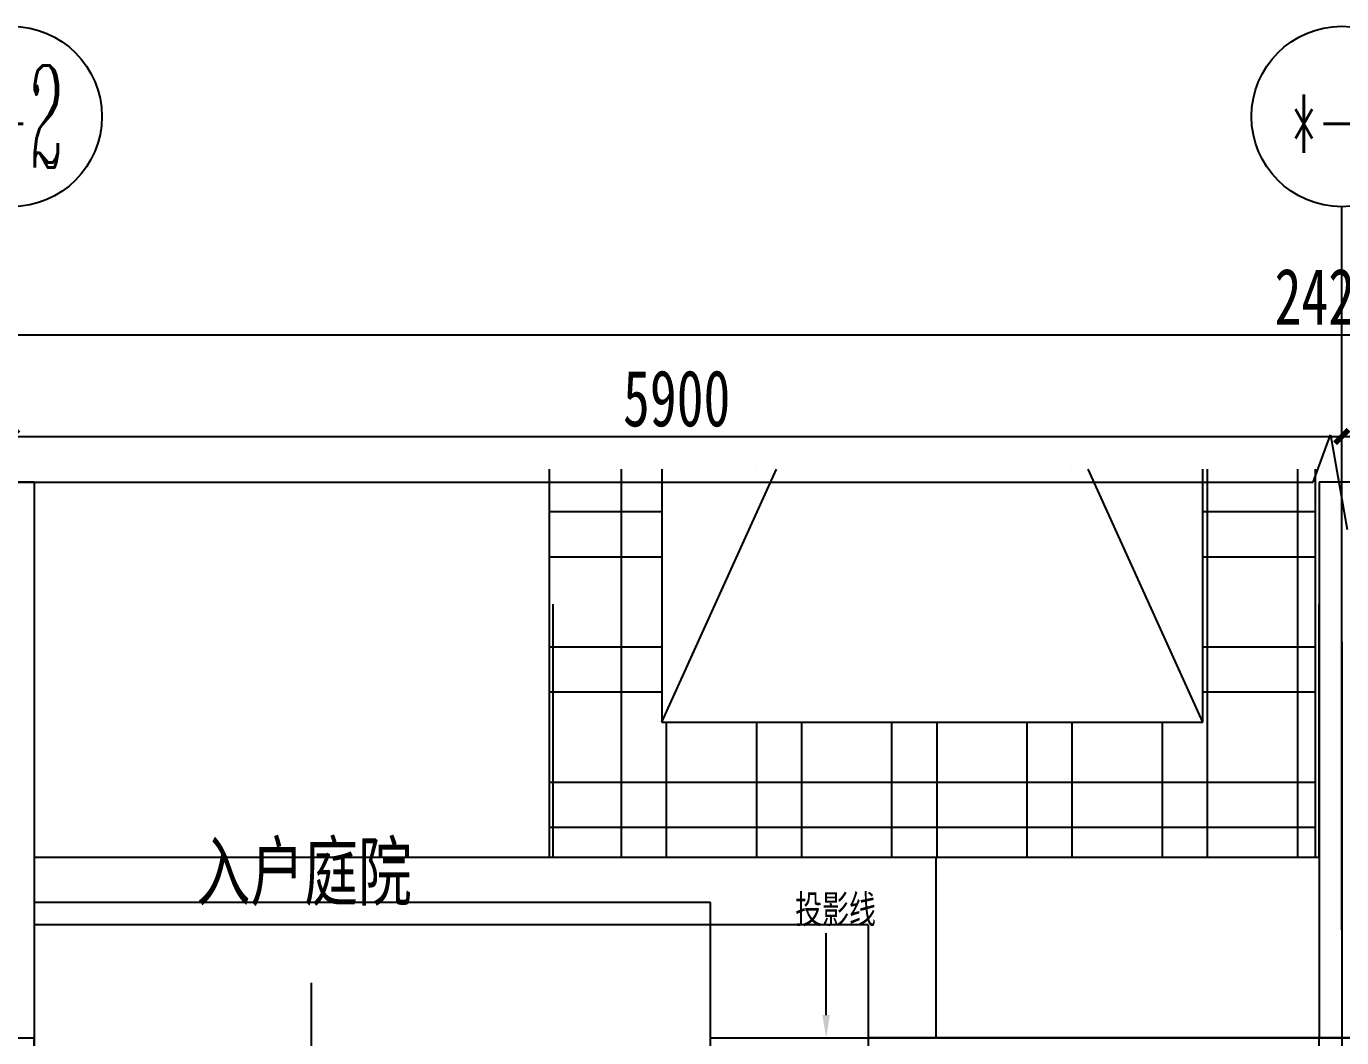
# Model space of a CAD drawing. Extents: x -255202 to 66368, y -6372500 to 603.
# Drawn here: x 23022 to 28857, y -3220753 to -3216267 of the extents above; entities that cross this region are included whole.
import ezdxf
from ezdxf.enums import TextEntityAlignment as Align

# ---------------------------------------------------------------- set-up
doc = ezdxf.new("R2010")
doc.units = 0
doc.header["$LTSCALE"] = 10
doc.header["$MEASUREMENT"] = 0
for name, color, linetype in [('A-DIM（轴号轴线尺寸）', 3, 'Continuous'), ('A-MARK（制图符号）', 8, 'Continuous'), ('A-门', 251, 'Continuous'), ('AXIS_TEXT', 7, 'Continuous'), ('CAR', 155, 'Continuous'), ('DIM【标注】', 149, 'Continuous'), ('L-立面填充1', 253, 'Continuous'), ('L~1Z$0$A-LIFT-strs（楼电梯）', 2, 'Continuous'), ('ROAD', 2, 'Continuous'), ('院墙', 53, 'Continuous')]:
    doc.layers.add(name, color=color, linetype=linetype)
doc.styles.add('_TCH_AXIS', font='COMPLEX', dxfattribs={"bigfont": 'GBCBIG'})
doc.styles.add('COMPLEX', font='COMPLEX')
doc.styles.add('L~1D$0$黑体', font='simhei.ttf')
doc.styles.add('L~1Z$0$黑体', font='simhei.ttf')
doc.styles.add('宋体', font='', dxfattribs={"width": 0.8})
doc.styles.add('样式222', font='', dxfattribs={"width": 0.7})
doc.styles.add('细黑体', font='', dxfattribs={"width": 0.7})
doc.styles.get('宋体').set_extended_font_data('STXihei')
doc.styles.get('样式222').set_extended_font_data('STXihei')
doc.styles.get('细黑体').set_extended_font_data('STXihei')
doc.dimstyles.new('DK-100', dxfattribs={"dimscale": 100, "dimtxt": 2.5, "dimasz": 0.6, "dimexe": 1, "dimexo": 1, "dimgap": 0.4, "dimtad": 1, "dimdec": 0, "dimrnd": 5, "dimdsep": 46, "dimtxsty": '样式222', "dimblk": 'ARCHTICK', "dimcen": 3, "dimdle": 0.4, "dimclrd": 149, "dimclre": 149, "dimclrt": 149, "dimadec": 0, "dimazin": 0, "dimtfac": 1, "dimtdec": 0, "dimtix": 1, "dimtmove": 2, "dimatfit": 3, "dimldrblk": 'ARCHTICK', "dimfxl": 3, "dimfxlon": 1, "dimtvp": 1, "dimtolj": 1, "dimtzin": 0, "dimarcsym": 0})

# ---------------------------------------------------------------- blocks, each defined once
blk = doc.blocks.new('_AXISO')
blk.add_circle((0, 0), 0.5)
at = {"layer": 'AXIS_TEXT', "style": 'COMPLEX', "width": 1.041667}
blk.add_attdef('A', text='', height=0.56, dxfattribs=at).set_placement((-0.25, -0.28), (0.25, -0.28), align=Align.FIT)
blk = doc.blocks.new('_ArchTick')
at = {"color": 0, "linetype": 'ByBlock', "const_width": 0.4}
blk.add_lwpolyline([(-0.5, -0.5), (0.5, 0.5)], dxfattribs=at)
blk = doc.blocks.new('*D623')
at = {"layer": 'Defpoints', "color": 0, "transparency": 16777216}
for p in [(54779.7, 5623.2), (30579.7, 4345.7), (54779.7, 4345.7)]:
    blk.add_point(p, dxfattribs=at)
at = {"layer": 'DIM【标注】', "color": 149, "lineweight": -2, "transparency": 16777216}
for p, q in [((30579.7, 5323.2), (30579.7, 5723.2)), ((54779.7, 5323.2), (54779.7, 5723.2)), ((30539.7, 5623.2), (54819.7, 5623.2))]:
    blk.add_line(p, q, dxfattribs=at)
at = {"layer": 'DIM【标注】', "color": 149, "lineweight": -2, "transparency": 16777216, "xscale": 60, "yscale": 60, "zscale": 60, "rotation": 180}
blk.add_blockref('_ArchTick', (30579.7, 5623.2), dxfattribs=at)
at = {"layer": 'DIM【标注】', "color": 149, "lineweight": -2, "transparency": 16777216, "xscale": 60, "yscale": 60, "zscale": 60}
blk.add_blockref('_ArchTick', (54779.7, 5623.2), dxfattribs=at)
at = {"layer": 'DIM【标注】', "color": 149, "transparency": 16777216, "insert": (42679.7, 5791.2), "char_height": 250, "attachment_point": 5, "style": '样式222'}
blk.add_mtext('\\A1;24200', dxfattribs=at)
blk = doc.blocks.new('*D625')
at = {"layer": 'Defpoints', "color": 0, "transparency": 16777216}
for p in [(42679.7, 5172.7), (36779.7, 4345.7), (42679.7, 4345.7)]:
    blk.add_point(p, dxfattribs=at)
at = {"layer": 'DIM【标注】', "color": 149, "lineweight": -2, "transparency": 16777216}
for p, q in [((36779.7, 4872.7), (36779.7, 5272.7)), ((42679.7, 4872.7), (42679.7, 5272.7)), ((36739.7, 5172.7), (42719.7, 5172.7))]:
    blk.add_line(p, q, dxfattribs=at)
at = {"layer": 'DIM【标注】', "color": 149, "lineweight": -2, "transparency": 16777216, "xscale": 60, "yscale": 60, "zscale": 60, "rotation": 180}
blk.add_blockref('_ArchTick', (36779.7, 5172.7), dxfattribs=at)
at = {"layer": 'DIM【标注】', "color": 149, "lineweight": -2, "transparency": 16777216, "xscale": 60, "yscale": 60, "zscale": 60}
blk.add_blockref('_ArchTick', (42679.7, 5172.7), dxfattribs=at)
at = {"layer": 'DIM【标注】', "color": 149, "transparency": 16777216, "insert": (39729.7, 5340.7), "char_height": 250, "attachment_point": 5, "style": '样式222'}
blk.add_mtext('\\A1;5900', dxfattribs=at)
blk = doc.blocks.new('*D626')
at = {"layer": 'Defpoints', "color": 0, "transparency": 16777216}
for p in [(48579.7, 5172.7), (42679.7, 4345.7), (48579.7, 4345.7)]:
    blk.add_point(p, dxfattribs=at)
at = {"layer": 'DIM【标注】', "color": 149, "lineweight": -2, "transparency": 16777216}
for p, q in [((42679.7, 4872.7), (42679.7, 5272.7)), ((48579.7, 4872.7), (48579.7, 5272.7)), ((42639.7, 5172.7), (48619.7, 5172.7))]:
    blk.add_line(p, q, dxfattribs=at)
at = {"layer": 'DIM【标注】', "color": 149, "lineweight": -2, "transparency": 16777216, "xscale": 60, "yscale": 60, "zscale": 60, "rotation": 180}
blk.add_blockref('_ArchTick', (42679.7, 5172.7), dxfattribs=at)
at = {"layer": 'DIM【标注】', "color": 149, "lineweight": -2, "transparency": 16777216, "xscale": 60, "yscale": 60, "zscale": 60}
blk.add_blockref('_ArchTick', (48579.7, 5172.7), dxfattribs=at)
at = {"layer": 'DIM【标注】', "color": 149, "transparency": 16777216, "insert": (45629.7, 5340.7), "char_height": 250, "attachment_point": 5, "style": '样式222'}
blk.add_mtext('\\A1;5900', dxfattribs=at)
blk = doc.blocks.new('ty')
at = {"layer": 'A-MARK（制图符号）', "color": 8}
for p, q in [((42553.2, 4970.1), (42629.6, 5180.1)), ((42629.6, 5180.1), (42703.7, 4760.1)), ((25465.7, 4970.1), (42553.2, 4970.1))]:
    blk.add_line(p, q, dxfattribs=at)
at = {"layer": 'A-门', "color": 8}
for p, q in [((42679.7, 2985.1), (42679.7, 6192)), ((36879.7, 4970.1), (36879.7, 2506.1)), ((42579.7, 4970.1), (42579.7, 2506.1)), ((42679.7, 4262.6), (42679.7, -13753.8)), ((40879.5, 3306.1), (40879.5, 2506.1)), ((39879.7, 3106.1), (36879.7, 3106.1)), ((36879.7, 3106.1), (36879.7, 1906.1)), ((39879.7, 1906.1), (39879.7, 3106.1)), ((40579.5, 3006.1), (36879.7, 3006.1)), ((40579.5, 3006.1), (40579.5, 2506.1)), ((40392.7, 2606.1), (40392.7, 2970.3)), ((38109.7, 2450.1), (38109.7, 2750.1)), ((38109.7, 2450.1), (38109.7, 2750.1)), ((36679.7, 2506.1), (36879.7, 2506.1)), ((36679.7, 2506.1), (36879.7, 2506.1)), ((36879.7, 406.1), (36879.7, 2506.1)), ((36879.7, 506.1), (36879.7, 2506.1)), ((39879.7, 1906.1), (39879.7, 2506.1)), ((39879.7, 2506.1), (42679.7, 2506.1)), ((42579.7, 2506.1), (40579.5, 2506.1)), ((40579.5, 2506.1), (40579.5, 506.1)), ((42679.5, 2506.1), (40579.5, 2506.1)), ((40579.5, 2506.1), (40579.5, 506.1)), ((42579.7, 406.1), (42579.7, 2506.1)), ((42779.7, 2506.1), (42579.7, 2506.1)), ((42579.7, 506.1), (42579.7, 2506.1)), ((42579.7, 2506.1), (42779.7, 2506.1)), ((45479.7, 2506.1), (42679.7, 2506.1))]:
    blk.add_line(p, q, dxfattribs=at)
blk.add_solid([(40409.4, 2606.1), (40392.7, 2506.1), (40376, 2606.1)], dxfattribs=at)
at = {"layer": 'CAR', "color": 8}
for p, q in [((39483.1, 5028), (39483.1, 4638.1)), ((39663.9, 3906.1), (40171.9, 5028)), ((39663.9, 5028), (39663.9, 3906.1)), ((39683.1, 5028), (39683.1, 5028)), ((40083.1, 5028), (40083.1, 5028)), ((40283.1, 5028), (40283.1, 5028)), ((41283.1, 5028), (41283.1, 5028)), ((41483.1, 5028), (41483.1, 5028)), ((42063.9, 3906.1), (41555.8, 5028)), ((41883.1, 5028), (41883.1, 5028)), ((42063.9, 3906.1), (42063.9, 5028)), ((42083.1, 5028), (42083.1, 3306.1)), ((42483.1, 5028), (42483.1, 4638.1)), ((39663.9, 4838.1), (39163.9, 4838.1)), ((42563.9, 4838.1), (42063.9, 4838.1)), ((39663.9, 4638.1), (39163.9, 4638.1)), ((39483.1, 4638.1), (39483.1, 4638.1)), ((39483.1, 4638.1), (39483.1, 4038.1)), ((42563.9, 4638.1), (42063.9, 4638.1)), ((42483.1, 4638.1), (42483.1, 4638.1)), ((42483.1, 4638.1), (42483.1, 4038.1)), ((39179.7, 4428.4), (39179.7, 3306.1)), ((42579.7, 3306.1), (42579.7, 4428.4)), ((39663.9, 4238.1), (39163.9, 4238.1)), ((42563.9, 4238.1), (42063.9, 4238.1)), ((39663.9, 4038.1), (39163.9, 4038.1)), ((39483.1, 4038.1), (39483.1, 4038.1)), ((39483.1, 4038.1), (39483.1, 3438.1)), ((42563.9, 4038.1), (42063.9, 4038.1)), ((42483.1, 4038.1), (42483.1, 4038.1)), ((42483.1, 4038.1), (42483.1, 3438.1)), ((39663.9, 3906.1), (42063.9, 3906.1)), ((39683.1, 3906.1), (39683.1, 3306.1)), ((40083.1, 3906.1), (40083.1, 3438.1)), ((40283.1, 3906.1), (40283.1, 3306.1)), ((40683.1, 3906.1), (40683.1, 3438.1)), ((40883.1, 3906.1), (40883.1, 3306.1)), ((41283.1, 3906.1), (41283.1, 3438.1)), ((41483.1, 3906.1), (41483.1, 3306.1)), ((41883.1, 3906.1), (41883.1, 3438.1)), ((42563.9, 3638.1), (39163.9, 3638.1)), ((42563.9, 3438.1), (39163.9, 3438.1)), ((39483.1, 3438.1), (39483.1, 3438.1)), ((39483.1, 3438.1), (39483.1, 3306.1)), ((40083.1, 3438.1), (40083.1, 3438.1)), ((40083.1, 3438.1), (40083.1, 3306.1)), ((40683.1, 3438.1), (40683.1, 3438.1)), ((40683.1, 3438.1), (40683.1, 3306.1)), ((41283.1, 3438.1), (41283.1, 3438.1)), ((41283.1, 3438.1), (41283.1, 3306.1)), ((41883.1, 3438.1), (41883.1, 3438.1)), ((41883.1, 3438.1), (41883.1, 3306.1)), ((42483.1, 3438.1), (42483.1, 3438.1)), ((42483.1, 3438.1), (42483.1, 3306.1)), ((39179.7, 3306.1), (42579.7, 3306.1))]:
    blk.add_line(p, q, dxfattribs=at)
at = {"layer": 'L~1Z$0$A-LIFT-strs（楼电梯）', "color": 8}
blk.add_line((36879.7, 3306.1), (40879.5, 3306.1), dxfattribs=at)
at = {"layer": 'ROAD', "color": 8, "linetype": 'ByBlock'}
for p, q in [((39163.9, 5028), (39163.9, 3306.1)), ((42563.9, 3306.1), (42563.9, 5028)), ((39163.9, 3306.1), (42563.9, 3306.1))]:
    blk.add_line(p, q, dxfattribs=at)
at = {"layer": '院墙', "color": 8}
for p, q in [((36879.7, 4970.1), (36679.7, 4970.1)), ((42779.7, 4970.1), (42579.7, 4970.1))]:
    blk.add_line(p, q, dxfattribs=at)
at = {"layer": 'DIM【标注】', "color": 8}
ref = blk.add_blockref('_AXISO', (36779.7, 6592), dxfattribs=dict(at, xscale=800, yscale=800, zscale=800))
ref.add_attrib('A', '*-2', dxfattribs={"layer": 'A-DIM（轴号轴线尺寸）', "height": 452.55, "style": '_TCH_AXIS', "width": 0.375}).set_placement((36553.4, 6365.7), (37005.9, 6365.7), align=Align.FIT)
ref = blk.add_blockref('_AXISO', (42679.7, 6592), dxfattribs=dict(at, xscale=800, yscale=800, zscale=800))
ref.add_attrib('A', '*-3', dxfattribs={"layer": 'A-DIM（轴号轴线尺寸）', "height": 452.55, "style": '_TCH_AXIS', "width": 0.375}).set_placement((42453.4, 6365.7), (42905.9, 6365.7), align=Align.FIT)
at = {"layer": 'A-门', "color": 8, "style": '细黑体', "width": 0.7}
for s, height, p in [('入户庭院', 250, (37599.7, 3118.5)), ('投影线', 125, (40255.5, 3013.9))]:
    blk.add_text(s, height=height, dxfattribs=at).set_placement(p)
at = {"layer": 'A-门', "color": 8, "width": 0.75}
for rotation, style, p in [(90, 'L~1D$0$黑体', (30165.4, -8870.6)), (90, 'L~1D$0$黑体', (55174.4, -8847)), (180, 'L~1Z$0$黑体', (41491.3, -10055.8))]:
    blk.add_attdef('1/AC', text='', height=120, rotation=rotation, dxfattribs=dict(at, style=style)).set_placement(p, align=Align.MIDDLE)
at = {"layer": 'A-门', "color": 8, "style": '宋体'}
for text_generation_flag, p in [(6, (36240.8, -8783.5, -6.9)), (2, (37300.4, -8783.5, -6.9)), (6, (48058.9, -8783.5, -6.9)), (2, (49118.5, -8783.5, -6.9))]:
    blk.add_attdef('KT', text='', height=79.4, rotation=90, dxfattribs=dict(at, text_generation_flag=text_generation_flag)).set_placement(p, align=Align.MIDDLE)
at = {"layer": 'A-门', "color": 8, "style": 'L~1Z$0$黑体', "text_generation_flag": 4, "width": 0.75}
blk.add_attdef('1/AC', text='', height=120, dxfattribs=at).set_placement((43868.1, -10055.8), align=Align.MIDDLE)
at = {"layer": 'DIM【标注】', "color": 8}
for p1, p2, distance, picture, middle in [((30579.7, 4345.7), (54779.7, 4345.7), 1277.5, '*D623', (42679.7, 5791.2)), ((36779.7, 4345.7), (42679.7, 4345.7), 827, '*D625', (39729.7, 5340.7)), ((42679.7, 4345.7), (48579.7, 4345.7), 827, '*D626', (45629.7, 5340.7))]:
    dim = blk.add_aligned_dim(p1=p1, p2=p2, distance=distance, dimstyle='DK-100', dxfattribs=at)
    dim.commit()
    dim.dimension.update_dxf_attribs({"geometry": picture, "text_midpoint": middle})

msp = doc.modelspace()

# ---------------------------------------------------------------- block references
at = {"layer": 'L-立面填充1'}
msp.add_blockref('ty', (-13822.9, -3223259.1), dxfattribs=at)

doc.saveas('drawing.dxf')
